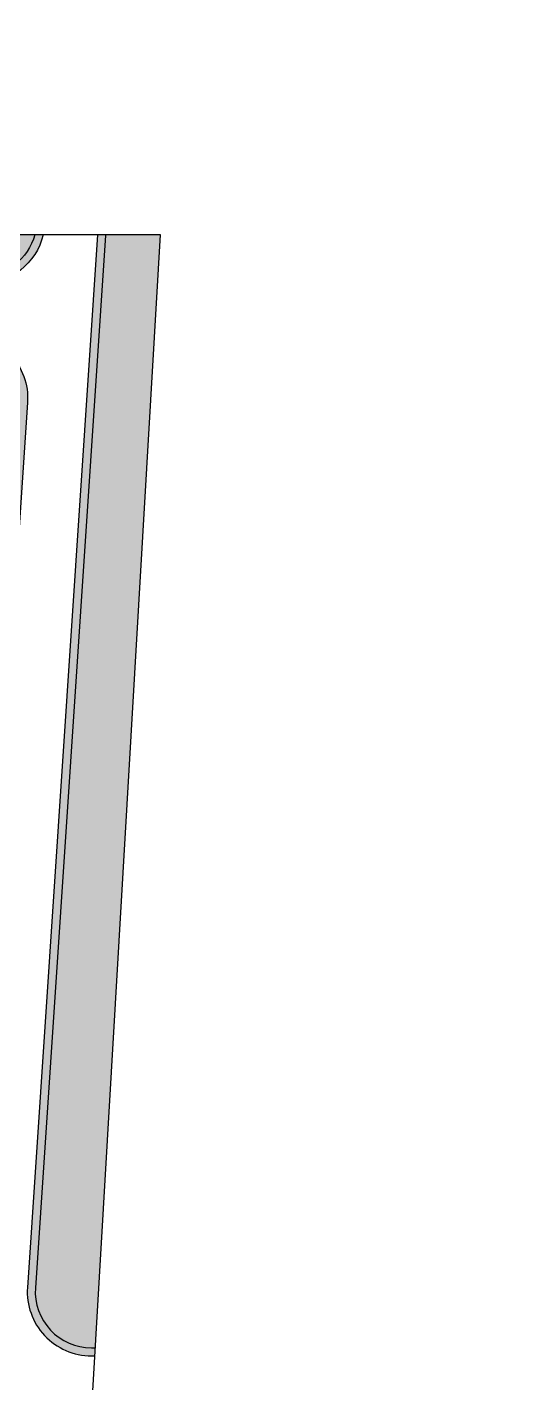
# Model space of a CAD drawing. Header units: inches. Extents: x -634 to 3638, y -6930911 to 5552.
# Drawn here: x 2971.1 to 3063.3, y 2344.9 to 2598.8 of the extents above; entities that cross this region are included whole.
import ezdxf

# ---------------------------------------------------------------- set-up
doc = ezdxf.new("R2010")
doc.units = ezdxf.units.IN
doc.header["$MEASUREMENT"] = 0
doc.layers.add('ELEV', color=134, linetype='Continuous', lineweight=18)
doc.layers.add('дорога', color=7, linetype='Continuous', true_color=0x737373)

msp = doc.modelspace()

# ---------------------------------------------------------------- hatches: boundary and pattern name
at = {"layer": 'ELEV', "linetype": 'Continuous'}
h = msp.add_hatch(dxfattribs=at)
h.set_pattern_fill('ANSI31', color=256, scale=0.01044, style=0)
h.set_pattern_definition([(45, (1262.311104, 3366.587935), (-0.02343928418428, 0.02343928418428), [])])
edge = h.paths.add_edge_path()
edge.add_ellipse((1445.78234, 3471.96182), major_axis=(0, 6932302.83262), ratio=0.00000001506, start_angle=89.999976115149, end_angle=270.000023884851)
edge.add_line((1445.67794, 3474.85168), (1445.67794, 3528.48347))
edge.add_line((1445.67794, 3528.48347), (1445.88675, 3528.48347))
edge.add_line((1445.88675, 3528.48347), (1445.88675, 3474.85168))
at = {"layer": 'дорога', "true_color": 0x939598}
h = msp.add_hatch(color=252, dxfattribs=at)
h.dxf.hatch_style = 1
h.paths.add_polyline_path([(2538.91758, 2559.8732), (2537.40944, 2559.8732, 0.387202094), (2549.40171, 2549.03748), (2962.53548, 2550.72011, 0.344538771), (2974.14404, 2559.8732), (2972.59332, 2559.8732, -0.33476711), (2962.52938, 2552.2201), (2549.3956, 2550.53747, -0.383201441)])
at = {"layer": 'дорога', "true_color": 0x58ba48}
h = msp.add_hatch(color=85, dxfattribs=at)
h.dxf.hatch_style = 1
h.paths.add_polyline_path([(2972.59332, 2559.8732), (2538.91758, 2559.8732, 0.383201441), (2549.3956, 2550.53747), (2962.52938, 2552.2201, 0.33476711)])
at = {"layer": 'дорога', "true_color": 0x939598}
h = msp.add_hatch(color=252, dxfattribs=at)
h.dxf.hatch_style = 1
h.paths.add_polyline_path([(2984.32355, 2559.8732), (2971.19383, 2362.80505, 0.433835841), (2983.16728, 2350.00731), (2983.80951, 2350.00731), (2996.08687, 2559.8732)])
at = {"layer": 'дорога', "true_color": 0x58ba48}
h = msp.add_hatch(color=85, dxfattribs=at)
h.dxf.hatch_style = 1
h.paths.add_polyline_path([(2996.08687, 2559.8732), (2985.82687, 2559.8732), (2972.69051, 2362.70533, 0.433835841), (2983.16728, 2351.50731), (2983.89727, 2351.50731)])
at = {"layer": 'дорога', "true_color": 0x939598}
h = msp.add_hatch(color=252, dxfattribs=at)
h.dxf.hatch_style = 1
edge = h.paths.add_edge_path()
edge.add_arc((2959.23567, 2529.301), 12, 356.188287, 450.5620272)
edge.add_line((2959.11796, 2541.30042), (2934.11819, 2541.05519))
edge.add_arc((2934.2359, 2529.05576), 12, 90.5620272, 180.5620272)
edge.add_line((2922.23647, 2528.93805), (2922.65717, 2486.05148))
edge.add_arc((2934.65659, 2486.16918), 12, 180.5620272, 270.2333558)
edge.add_line((2934.70547, 2474.16928), (2956.41677, 2474.25771))
edge.add_arc((2956.3679, 2486.25761), 12, 270.2333558, 349.5463025)
edge.add_line((2968.16872, 2484.08032), (2971.20913, 2528.50326))

# ---------------------------------------------------------------- linework, layer by layer
at = {"color": 7}
msp.add_lwpolyline([(2510.55356, 2139.23209), (2929.48263, 2042.52033), (2969.58625, 2216.23831), (2982.86242, 2333.81788), (2996.08687, 2559.8732), (2508.84036, 2559.8732)], close=True, dxfattribs=at)
at = {"layer": 'дорога'}
for points in [[(2974.14404, 2559.8732, -0.344538771), (2962.53548, 2550.72011), (2549.40171, 2549.03748, -0.387202094), (2537.40944, 2559.8732, -0.387202094)], [(2972.59332, 2559.8732, -0.33476711), (2962.52938, 2552.2201), (2549.3956, 2550.53747, -0.383201441), (2538.91758, 2559.8732, -0.383201441)], [(2984.32355, 2559.8732), (2971.19383, 2362.80505, 0.433835841), (2983.16728, 2350.00731), (2983.80951, 2350.00731)], [(2985.82023, 2559.77348), (2972.69051, 2362.70533, 0.433835841), (2983.16728, 2351.50731), (2983.80951, 2351.50731)], [(2922.23647, 2528.93805, -0.414213562), (2934.11819, 2541.05519), (2959.11796, 2541.30042, -0.436752814), (2971.20913, 2528.50326), (2968.34135, 2485.45988, -0.393683331), (2956.41677, 2474.25771), (2934.70547, 2474.16928, -0.412534407), (2922.65717, 2486.05148), (2922.23647, 2528.93805)]]:
    msp.add_lwpolyline(points, format="xyb", dxfattribs=at)

doc.saveas('drawing.dxf')
